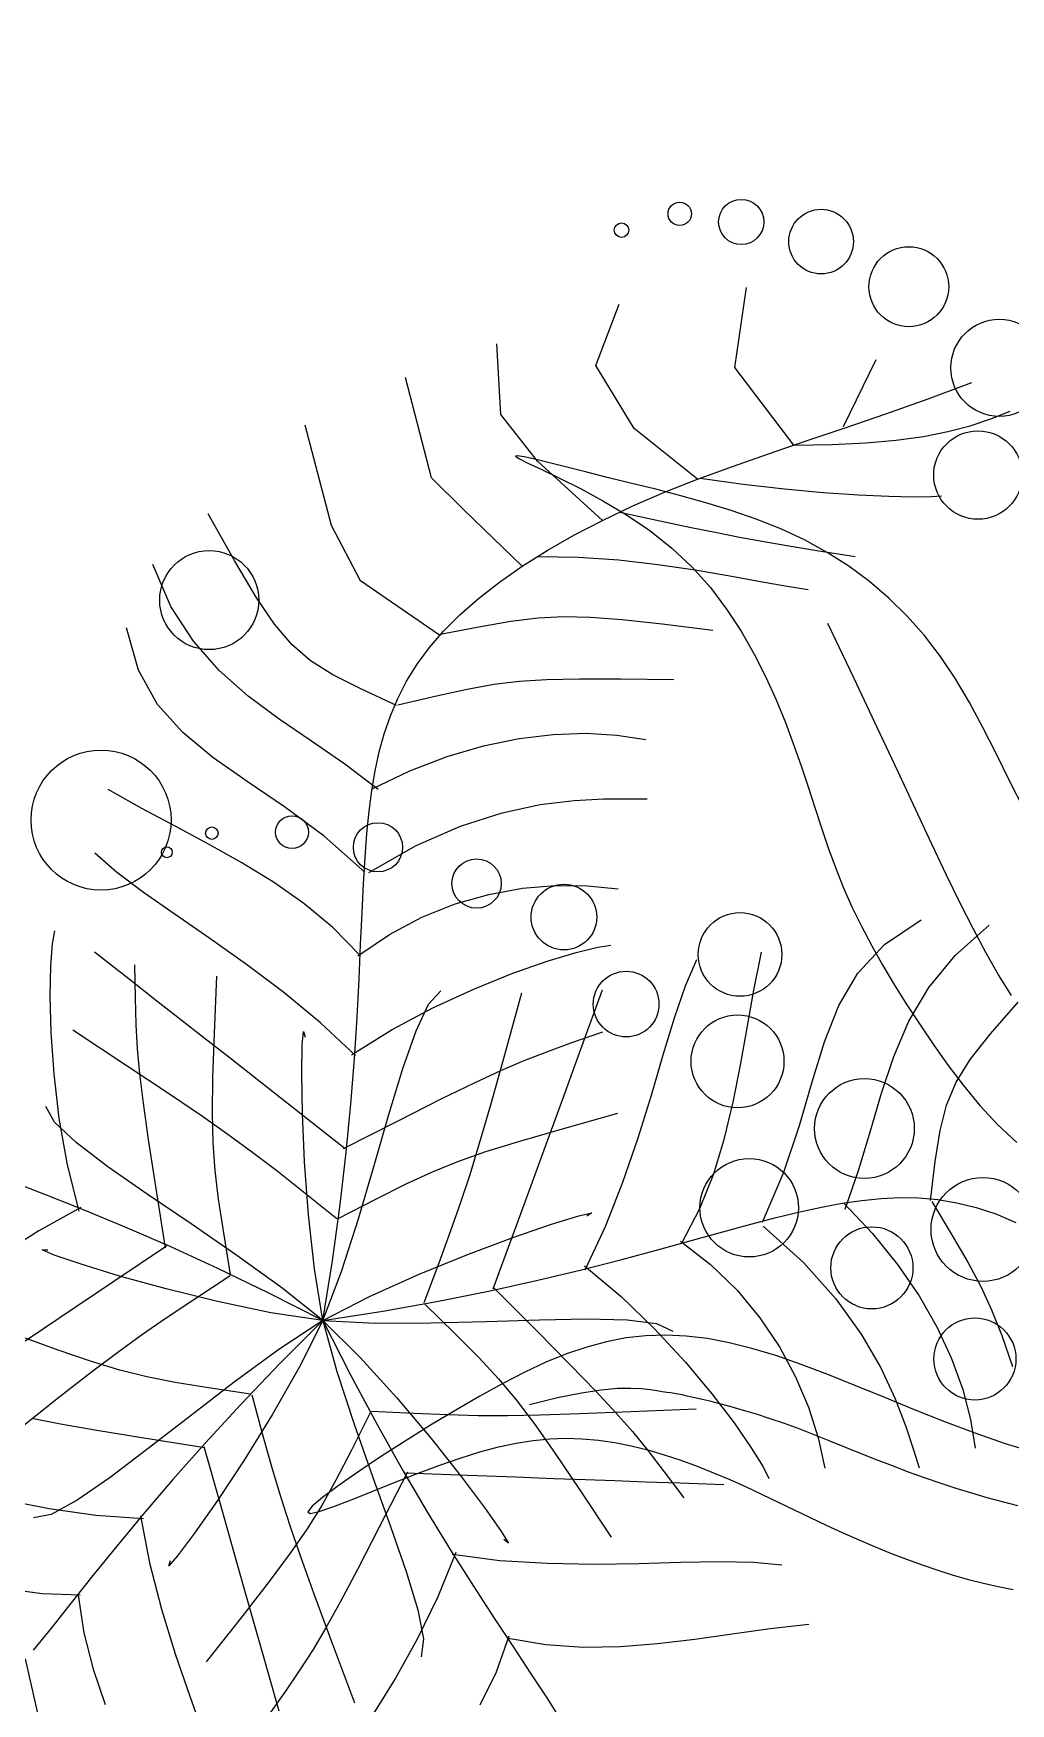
# Model space of a CAD drawing. Header units: millimetres. Extents: x -1030105 to 906887, y -616134 to 1220667.
# Drawn here: x -82588 to -81519, y 566874 to 568700 of the extents above; entities that cross this region are included whole.
import ezdxf

# ---------------------------------------------------------------- set-up
doc = ezdxf.new("R2010")
doc.units = ezdxf.units.MM
doc.header["$MEASUREMENT"] = 0
doc.linetypes.add('DASH', pattern=[0.35, 0.25, -0.1])
doc.layers.add('A-Furniture', color=143, linetype='Continuous')
doc.layers.add('A-Tree', color=98, linetype='Continuous')

# ---------------------------------------------------------------- blocks, each defined once
blk = doc.blocks.new('FUR')
at = {"layer": 'A-Furniture'}
blk.add_spline([(-31578, 44171), (-34212.5, 44182), (-38173, 42979.5), (-41005.5, 44157), (-44339.5, 43505.5), (-44385, 40251.5), (-39977, 38315.5), (-37604, 38562.5), (-37278.5, 37464.5), (-37614, 35077.5), (-36805, 33746), (-35038.5, 33292), (-32532, 34308), (-31859, 35622.5), (-32163, 37146), (-32097, 38244), (-31184.5, 38733), (-29176, 40284), (-28904, 42530), (-31578, 44171)], degree=3, dxfattribs=at)
at = {"layer": 'A-Furniture', "color": 8, "linetype": 'DASH', "ltscale": 50}
blk.add_spline([(-44239.5, 42893.5), (-44281, 41580), (-43432, 39689.5), (-41629.5, 38989.5), (-39482.5, 38787.5), (-38474, 38957.5), (-37599, 38759.2), (-37070.5, 37986.5), (-37170, 36801), (-37191, 35851.5), (-36985, 34734), (-35908, 33893), (-33947.5, 34070), (-32422.5, 34894.5), (-32016.5, 35671), (-32310.5, 36548.5), (-32898.5, 38050), (-32763, 38697), (-31262.5, 38956), (-30085, 39475), (-29081.5, 41312), (-29625.5, 42641), (-31333, 43562), (-34098, 43486.5), (-35926.5, 42641), (-38359, 42082), (-40656, 43471.5), (-41778.5, 44008.5), (-42894.5, 43986), (-44123.5, 43268.5), (-44239.5, 42893.5)], degree=3, dxfattribs=at)
blk = doc.blocks.new('dddddd')
at = {"color": 0, "linetype": 'ByBlock', "lineweight": -2}
for centre, radius in [((25185, 19897), 693), ((25185, 16467), 980)]:
    blk.add_circle(centre, radius, dxfattribs=at)
blk = doc.blocks.new('CAY8')
at = {"color": 0, "linetype": 'ByBlock'}
for p, q in [((-351.64, 306), (-340.15, 344.76)), ((-308.55, 301.69), (-297.06, 340.45)), ((-391.03, 313.6), (-390.43, 334.71)), ((-272.64, 308.87), (-259.72, 333.27)), ((-421.54, 311.33), (-419.15, 328.97)), ((-230.99, 306), (-210.88, 321.79)), ((-445.23, 296.57), (-440.7, 313.18)), ((-391.16, 297.27), (-391.03, 313.6)), ((-421.1, 295.19), (-421.54, 311.33)), ((-269.77, 285.9), (-272.64, 308.87)), ((-353.08, 281.6), (-351.64, 306)), ((-304.24, 284.47), (-308.55, 301.69)), ((-230.99, 277.29), (-230.99, 306)), ((-185.02, 277.29), (-164.91, 301.69)), ((-445.75, 281.34), (-445.23, 296.57)), ((-418.36, 280.16), (-421.1, 295.19)), ((-390.53, 284.53), (-391.16, 297.27)), ((-275.46, 291.78), (-276.22, 291.99)), ((-276.22, 291.99), (-275.57, 290.51)), ((-275.57, 290.51), (-273.44, 287.2)), ((-273.44, 290.06), (-275.46, 291.78)), ((-270.29, 287.04), (-273.44, 290.06)), ((-273.44, 287.2), (-270.09, 282.21)), ((-266.18, 282.92), (-270.29, 287.04)), ((-443.08, 266.85), (-445.75, 281.34)), ((-388.87, 274.17), (-390.53, 284.53)), ((-337.84, 247.95), (-353.08, 281.6)), ((-296.12, 253.86), (-304.24, 284.47)), ((-270.09, 282.21), (-265.84, 275.77)), ((-260.07, 253), (-269.77, 285.9)), ((-261.23, 277.9), (-266.18, 282.92)), ((-413.87, 265.87), (-418.36, 280.16)), ((-385.89, 265.01), (-388.87, 274.17)), ((-265.84, 275.77), (-261.02, 268.1)), ((-255.59, 272.19), (-261.23, 277.9)), ((-219.95, 247.56), (-230.99, 277.29)), ((-180.93, 239.47), (-185.02, 277.29)), ((-261.02, 268.1), (-255.94, 259.43)), ((-249.4, 265.97), (-255.59, 272.19)), ((-472.02, 249.74), (-479.48, 262.94)), ((-438.04, 252.48), (-443.08, 266.85)), ((-408.17, 251.93), (-413.87, 265.87)), ((-381.31, 255.85), (-385.89, 265.01)), ((-242.82, 259.41), (-249.4, 265.97)), ((-374.83, 245.49), (-381.31, 255.85)), ((-255.94, 259.43), (-250.94, 249.99)), ((-235.96, 252.57), (-242.82, 259.41)), ((-464.39, 236.88), (-472.02, 249.74)), ((-431.43, 237.58), (-438.04, 252.48)), ((-401.81, 237.97), (-408.17, 251.93)), ((-343.57, 245.43), (-335.49, 248.07)), ((-337.84, 247.95), (-322.86, 242.4)), ((-335.49, 248.07), (-326.73, 250.25)), ((-326.73, 250.25), (-317.22, 251.94)), ((-317.22, 251.94), (-307, 253.14)), ((-307, 253.14), (-296.12, 253.86)), ((-296.12, 253.86), (-284.64, 254.07)), ((-288.91, 253.99), (-275.49, 245.56)), ((-284.64, 254.07), (-272.61, 253.79)), ((-272.61, 253.79), (-260.07, 253)), ((-260.07, 253), (-247.08, 251.69)), ((-252.62, 252.25), (-240.98, 241.31)), ((-250.94, 249.99), (-246.34, 240)), ((-247.08, 251.69), (-233.7, 249.88)), ((-228.97, 245.44), (-235.96, 252.57)), ((-233.7, 249.88), (-219.95, 247.56)), ((-160.61, 235.66), (-136.19, 251.45)), ((-493.37, 233.62), (-496.72, 244.28)), ((-366.19, 232.74), (-374.83, 245.49)), ((-357.92, 238.81), (-351.02, 242.33)), ((-351.02, 242.33), (-343.57, 245.43)), ((-322.86, 242.4), (-311.03, 237.77)), ((-275.49, 245.56), (-262.61, 236.47)), ((-240.98, 241.31), (-231.81, 232.73)), ((-221.98, 238.02), (-228.97, 245.44)), ((-219.95, 247.56), (-205.79, 244.81)), ((-218.94, 247.36), (-205.81, 236.66)), ((-205.79, 244.81), (-191.17, 241.73)), ((-191.17, 241.73), (-176.02, 238.39)), ((-456.83, 224.18), (-464.39, 236.88)), ((-424.07, 221.54), (-431.43, 237.58)), ((-395.32, 223.6), (-401.81, 237.97)), ((-370.33, 230.53), (-364.33, 234.87)), ((-364.33, 234.87), (-357.92, 238.81)), ((-311.03, 237.77), (-301.26, 233.44)), ((-262.61, 236.47), (-250.42, 227.07)), ((-246.34, 240), (-242.46, 229.69)), ((-215.1, 230.33), (-221.98, 238.02)), ((-205.81, 236.66), (-192.93, 226.74)), ((-180.93, 239.47), (-168.07, 232.01)), ((-176.02, 238.39), (-160.28, 234.91)), ((-160.28, 234.91), (-143.89, 231.36)), ((-488.43, 221.32), (-493.37, 233.62)), ((-375.99, 225.81), (-370.33, 230.53)), ((-365.59, 232.73), (-350.93, 227.95)), ((-301.26, 233.44), (-292.46, 228.77)), ((-292.46, 228.77), (-283.56, 223.12)), ((-242.46, 229.69), (-239.57, 219.24)), ((-231.81, 232.73), (-224.3, 225.78)), ((-208.49, 222.37), (-215.1, 230.33)), ((-168.07, 232.01), (-156.4, 225.72)), ((-143.89, 231.36), (-126.79, 227.83)), ((-534.18, 215.52), (-529.13, 222.62)), ((-529.13, 222.62), (-525.8, 226.45)), ((-449.59, 211.47), (-456.83, 224.18)), ((-389.24, 208.43), (-395.32, 223.6)), ((-381.36, 220.73), (-375.99, 225.81)), ((-350.93, 227.95), (-339.26, 223.95)), ((-339.26, 223.95), (-329.45, 220.19)), ((-283.56, 223.12), (-273.46, 215.87)), ((-250.42, 227.07), (-239.08, 217.74)), ((-224.3, 225.78), (-217.63, 219.73)), ((-202.26, 214.15), (-208.49, 222.37)), ((-192.93, 226.74), (-180.68, 217.76)), ((-156.4, 225.72), (-145.75, 220.5)), ((-126.79, 227.83), (-108.92, 224.42)), ((-540.47, 205.58), (-534.18, 215.52)), ((-482.34, 207.59), (-488.43, 221.32)), ((-416.77, 203.72), (-424.07, 221.54)), ((-391.62, 209.41), (-386.54, 215.29)), ((-386.54, 215.29), (-381.36, 220.73)), ((-329.45, 220.19), (-320.35, 216.1)), ((-320.35, 216.1), (-310.83, 211.13)), ((-273.46, 215.87), (-261.09, 206.39)), ((-239.57, 219.24), (-237.62, 208.76)), ((-239.08, 217.74), (-228.75, 208.83)), ((-217.63, 219.73), (-210.98, 213.84)), ((-180.68, 217.76), (-169.43, 209.89)), ((-145.75, 220.5), (-135.94, 216.26)), ((-135.94, 216.26), (-126.82, 212.9)), ((-510.75, 195.28), (-516.83, 211.26)), ((-442.93, 198.57), (-449.59, 211.47)), ((-396.71, 203.02), (-391.62, 209.41)), ((-391.16, 209.87), (-374.94, 208.25)), ((-310.83, 211.13), (-299.75, 204.73)), ((-237.62, 208.76), (-236.5, 198.3)), ((-228.75, 208.83), (-219.58, 200.72)), ((-210.98, 213.84), (-203.55, 207.4)), ((-196.55, 205.68), (-202.26, 214.15)), ((-169.43, 209.89), (-159.56, 203.29)), ((-126.82, 212.9), (-118.21, 210.33)), ((-118.21, 210.33), (-109.94, 208.46)), ((-547.55, 193.22), (-540.47, 205.58)), ((-475.56, 192.61), (-482.34, 207.59)), ((-410.35, 183.49), (-416.77, 203.72)), ((-401.94, 196.02), (-396.71, 203.02)), ((-374.94, 208.25), (-359.63, 205.5)), ((-359.63, 205.5), (-345.28, 201.71)), ((-299.75, 204.73), (-285.96, 196.35)), ((-261.09, 206.39), (-245.35, 194.04)), ((-203.55, 207.4), (-194.5, 199.65)), ((-191.47, 196.95), (-196.55, 205.68)), ((-159.56, 203.29), (-151.44, 198.12)), ((-109.94, 208.46), (-101.83, 207.18)), ((-512.36, 187.84), (-505.94, 198.9)), ((-437.08, 185.3), (-442.93, 198.57)), ((-407.41, 188.32), (-401.94, 196.02)), ((-345.28, 201.71), (-331.95, 197)), ((-331.95, 197), (-319.69, 191.47)), ((-285.96, 196.35), (-268.33, 185.42)), ((-236.5, 198.3), (-236.12, 187.94)), ((-219.58, 200.72), (-211.72, 193.77)), ((-194.5, 199.65), (-183.03, 189.89)), ((-187.04, 187.97), (-191.47, 196.95)), ((-151.44, 198.12), (-145.45, 194.55)), ((-554.93, 178.85), (-547.55, 193.22)), ((-528.89, 166.65), (-539.81, 189.73)), ((-505.86, 182.43), (-510.75, 195.28)), ((-468.53, 176.58), (-475.56, 192.61)), ((-319.69, 191.47), (-308.55, 185.23)), ((-211.72, 193.77), (-205.33, 188.34)), ((-145.45, 194.55), (-141.97, 192.74)), ((-517.52, 178.71), (-512.36, 187.84)), ((-432.3, 171.5), (-437.08, 185.3)), ((-413.24, 179.85), (-407.41, 188.32)), ((-409.1, 182.55), (-387.93, 182.05)), ((-308.55, 185.23), (-298.6, 178.39)), ((-236.12, 187.94), (-236.37, 177.72)), ((-183.26, 178.74), (-187.04, 187.97)), ((-562.16, 162.91), (-554.93, 178.85)), ((-521.97, 170.32), (-517.52, 178.71)), ((-501.66, 171.37), (-505.86, 182.43)), ((-493.16, 160.01), (-480.82, 178.66)), ((-461.72, 159.69), (-468.53, 176.58)), ((-419.53, 170.52), (-413.24, 179.85)), ((-387.93, 182.05), (-369.12, 179.57)), ((-369.12, 179.57), (-352.59, 175.61)), ((-298.6, 178.39), (-289.88, 171.07)), ((-236.37, 177.72), (-237.13, 167.71)), ((-180.13, 169.26), (-183.26, 178.74)), ((-564.51, 162.63), (-564.23, 169.63)), ((-526.26, 161.5), (-521.97, 170.32)), ((-497.62, 160.72), (-501.66, 171.37)), ((-428.83, 157), (-432.3, 171.5)), ((-426.4, 160.23), (-419.53, 170.52)), ((-352.59, 175.61), (-338.25, 170.65)), ((-338.25, 170.65), (-326.04, 165.21)), ((-207.95, 149.37), (-205.62, 173.13)), ((-568.77, 145.81), (-562.16, 162.91)), ((-520.48, 148.74), (-528.89, 166.65)), ((-326.04, 165.21), (-315.87, 159.79)), ((-237.13, 167.71), (-238.31, 157.98)), ((-177.65, 159.53), (-180.13, 169.26)), ((-561.39, 151.48), (-564.51, 162.63)), ((-530.94, 151.07), (-526.26, 161.5)), ((-502.66, 145.44), (-493.16, 160.01)), ((-493.23, 149.13), (-497.62, 160.72)), ((-455.57, 142.13), (-461.72, 159.69)), ((-433.96, 148.92), (-426.4, 160.23)), ((-429.69, 156.95), (-414.82, 157.72)), ((-414.82, 157.72), (-400.44, 156.89)), ((-400.44, 156.89), (-386.64, 154.61)), ((-315.87, 159.79), (-307.68, 154.87)), ((-238.31, 157.98), (-239.79, 148.59)), ((-175.83, 149.55), (-177.65, 159.53)), ((-582.27, 140.45), (-591.41, 152.2)), ((-555.64, 136.98), (-561.39, 151.48)), ((-536.56, 137.86), (-530.94, 151.07)), ((-386.64, 154.61), (-373.49, 151.03)), ((-373.49, 151.03), (-361.08, 146.31)), ((-307.68, 154.87), (-301.37, 150.97)), ((-574.28, 127.96), (-568.77, 145.81)), ((-513.99, 134.64), (-520.48, 148.74)), ((-509.97, 133.73), (-502.66, 145.44)), ((-487.98, 135.23), (-493.23, 149.13)), ((-442.32, 136.6), (-433.96, 148.92)), ((-361.08, 146.31), (-349.5, 140.6)), ((-239.79, 148.59), (-241.49, 139.57)), ((-210.11, 128.31), (-207.95, 149.37)), ((-174.65, 139.32), (-175.83, 149.55)), ((-572.45, 127.52), (-582.27, 140.45)), ((-548.05, 119.93), (-555.64, 136.98)), ((-543.66, 120.67), (-536.56, 137.86)), ((-472.05, 129.07), (-466.16, 138.46)), ((-466.16, 138.46), (-463.08, 142.62)), ((-463.08, 142.62), (-463.64, 140.44)), ((-450.53, 124.11), (-455.57, 142.13)), ((-349.5, 140.6), (-338.82, 134.05)), ((-241.49, 139.57), (-243.31, 130.89)), ((-174.12, 128.84), (-174.65, 139.32)), ((-515.73, 123.7), (-509.97, 133.73)), ((-508.83, 122.97), (-513.99, 134.64)), ((-481.34, 117.67), (-487.98, 135.23)), ((-451.57, 123.27), (-442.32, 136.6)), ((-338.82, 134.05), (-329.14, 126.81)), ((-243.31, 130.89), (-245.22, 122.47)), ((-591.63, 129.56), (-610.22, 129.13)), ((-572.93, 128.77), (-591.63, 129.56)), ((-562.01, 113.35), (-572.45, 127.52)), ((-479.93, 115.54), (-472.05, 129.07)), ((-451.72, 125.14), (-433.05, 125.42)), ((-433.05, 125.42), (-414.74, 124.42)), ((-425.37, 120.15), (-415.73, 126.57)), ((-415.73, 126.57), (-408.98, 128.46)), ((-414.74, 124.42), (-397.34, 122.47)), ((-212.09, 109.65), (-210.11, 128.31)), ((-174.22, 118.11), (-174.12, 128.84)), ((-591.41, 118.34), (-594.41, 122.55)), ((-594.41, 122.55), (-592.51, 121.36)), ((-584.29, 109.84), (-591.41, 118.34)), ((-552.8, 98.34), (-543.66, 120.67)), ((-539.41, 101.13), (-548.05, 119.93)), ((-520.61, 114.13), (-515.73, 123.7)), ((-504.41, 112.37), (-508.83, 122.97)), ((-472.8, 95.08), (-481.34, 117.67)), ((-461.83, 108.96), (-451.57, 123.27)), ((-437.38, 110.21), (-425.37, 120.15)), ((-397.34, 122.47), (-381.4, 119.88)), ((-381.4, 119.88), (-367.46, 116.98)), ((-245.22, 122.47), (-247.14, 114.24)), ((-174.79, 107.07), (-174.22, 118.11)), ((-550.99, 97.82), (-562.01, 113.35)), ((-525.26, 103.83), (-520.61, 114.13)), ((-500.14, 101.5), (-504.41, 112.37)), ((-488.98, 98.99), (-479.93, 115.54)), ((-400.9, 93.94), (-382.33, 111.45)), ((-367.46, 116.98), (-356.06, 114.06)), ((-356.06, 114.06), (-347.75, 111.45)), ((-347.75, 111.45), (-343.07, 109.47)), ((-247.14, 114.24), (-249, 106.14)), ((-573.87, 98.17), (-584.29, 109.84)), ((-473.19, 93.68), (-461.83, 108.96)), ((-451.25, 97.72), (-437.38, 110.21)), ((-249, 106.14), (-250.76, 98.09)), ((-213.87, 93.1), (-212.09, 109.65)), ((-175.66, 95.68), (-174.79, 107.07)), ((-609.32, 85.79), (-620.25, 99.32)), ((-552.2, 98.62), (-576.33, 97.48)), ((-560.92, 84.44), (-573.87, 98.17)), ((-539.44, 80.85), (-550.99, 97.82)), ((-530.48, 81.38), (-539.41, 101.13)), ((-530.32, 91.6), (-525.26, 103.83)), ((-495.45, 88.97), (-500.14, 101.5)), ((-498.38, 80.51), (-488.98, 98.99)), ((-250.76, 98.09), (-252.33, 90.03)), ((-609.92, 95.89), (-622.3, 95.3)), ((-595.08, 96.6), (-609.92, 95.89)), ((-576.33, 97.48), (-595.08, 96.6)), ((-536.44, 76.24), (-530.32, 91.6)), ((-485.76, 77.45), (-473.19, 93.68)), ((-473.25, 95.56), (-449.19, 93.77)), ((-466.46, 83.68), (-451.25, 97.72)), ((-449.19, 93.77), (-430.65, 92.32)), ((-430.65, 92.32), (-416.35, 91.07)), ((-415.33, 80.4), (-400.9, 93.94)), ((-368.07, 85.52), (-354.75, 96.24)), ((-215.43, 78.34), (-213.87, 93.1)), ((-176.66, 83.89), (-175.66, 95.68)), ((-600.45, 75.22), (-609.32, 85.79)), ((-489.74, 73.42), (-495.45, 88.97)), ((-416.35, 91.07), (-404.99, 89.84)), ((-404.99, 89.84), (-395.27, 88.48)), ((-395.27, 88.48), (-385.92, 86.84)), ((-385.92, 86.84), (-375.64, 84.76)), ((-378.77, 76.91), (-368.07, 85.52)), ((-375.64, 84.76), (-363.14, 82.07)), ((-326.24, 80.84), (-317.13, 87.32)), ((-252.33, 90.03), (-253.68, 81.89)), ((-546.25, 69.8), (-560.92, 84.44)), ((-527.4, 62.34), (-539.44, 80.85)), ((-522.07, 61.47), (-530.48, 81.38)), ((-507.31, 61.22), (-498.38, 80.51)), ((-482.49, 69.09), (-466.46, 83.68)), ((-426.74, 69.87), (-415.33, 80.4)), ((-336.4, 72.34), (-326.24, 80.84)), ((-253.68, 81.89), (-254.73, 73.61)), ((-216.77, 65.09), (-215.43, 78.34)), ((-177.61, 71.66), (-176.66, 83.89)), ((-589.86, 72.98), (-602.55, 71.68)), ((-592.68, 66.64), (-600.45, 75.22)), ((-578.42, 73.91), (-589.86, 72.98)), ((-566.75, 74.6), (-578.42, 73.91)), ((-553.39, 75.19), (-566.75, 74.6)), ((-536.84, 75.82), (-553.39, 75.19)), ((-499.64, 60.28), (-485.76, 77.45)), ((-489.22, 73.18), (-472.71, 72.1)), ((-472.71, 72.1), (-459.52, 71.06)), ((-388, 69.49), (-378.77, 76.91)), ((-347.58, 62.31), (-336.4, 72.34)), ((-304.3, 65.52), (-294.06, 76.69)), ((-254.73, 73.61), (-255.5, 65.18)), ((-617.97, 69.86), (-637.61, 67.39)), ((-623.42, 60.63), (-631.89, 68.31)), ((-602.55, 71.68), (-617.97, 69.86)), ((-585.09, 59.04), (-592.68, 66.64)), ((-530.66, 55.35), (-546.25, 69.8)), ((-498.82, 54.94), (-482.49, 69.09)), ((-459.52, 71.06), (-448.29, 69.83)), ((-448.29, 69.83), (-437.69, 68.14)), ((-437.69, 68.14), (-426.36, 65.76)), ((-436.25, 61.35), (-426.74, 69.87)), ((-426.36, 65.76), (-412.97, 62.43)), ((-396.88, 62.36), (-388, 69.49)), ((-314.17, 54.29), (-304.3, 65.52)), ((-255.5, 65.18), (-256.01, 56.58)), ((-612.59, 51.21), (-623.42, 60.63)), ((-576.74, 51.44), (-585.09, 59.04)), ((-514.94, 42.21), (-527.4, 62.34)), ((-514.94, 42.21), (-522.07, 61.47)), ((-514.94, 42.21), (-507.31, 61.22)), ((-514.94, 42.21), (-499.64, 60.28)), ((-444.95, 53.87), (-436.25, 61.35)), ((-412.97, 62.43), (-396.17, 57.9)), ((-406.54, 54.61), (-396.88, 62.36)), ((-359.73, 51.23), (-347.58, 62.31)), ((-217.87, 53.03), (-216.77, 65.09)), ((-514.94, 42.21), (-530.66, 55.35)), ((-514.94, 42.21), (-498.82, 54.94)), ((-453.98, 46.46), (-444.95, 53.87)), ((-418.14, 45.31), (-406.54, 54.61)), ((-396.17, 57.9), (-374.63, 51.93)), ((-323.92, 43.18), (-314.17, 54.29)), ((-266.13, 50.3), (-251.48, 54.51)), ((-256.01, 56.58), (-256.28, 47.81)), ((-251.48, 54.51), (-234.29, 55.34)), ((-218.7, 41.88), (-217.87, 53.03)), ((-644.32, 34.6), (-657.25, 46.4)), ((-598.44, 39.14), (-612.59, 51.21)), ((-566.67, 42.85), (-576.74, 51.44)), ((-464.45, 38.12), (-453.98, 46.46)), ((-372.81, 39.59), (-359.73, 51.23)), ((-279.09, 43.29), (-266.13, 50.3)), ((-256.28, 47.81), (-256.32, 38.87)), ((-580.03, 23.55), (-598.44, 39.14)), ((-557, 39.53), (-578.54, 37.15)), ((-553.96, 32.28), (-566.67, 42.85)), ((-535.46, 41.39), (-557, 39.53)), ((-514.94, 42.21), (-537.94, 36.58)), ((-514.94, 42.21), (-535.46, 41.39)), ((-514.94, 42.21), (-532.29, 31.32)), ((-514.94, 42.21), (-520.5, 22.44)), ((-514.94, 42.21), (-516.69, 18.59)), ((-514.94, 42.21), (-509.94, 22.34)), ((-514.94, 42.21), (-497.85, 30.81)), ((-514.94, 42.21), (-494.5, 40.82)), ((-514.94, 42.21), (-493.02, 33.25)), ((-494.5, 40.82), (-473.39, 38.29)), ((-432.79, 33.57), (-418.14, 45.31)), ((-386.77, 27.89), (-372.81, 39.59)), ((-333.77, 32.36), (-323.92, 43.18)), ((-291.2, 34.05), (-279.09, 43.29)), ((-230.13, 36.54), (-212.62, 39.72)), ((-219.26, 31.36), (-218.7, 41.88)), ((-644.79, 32.27), (-651.36, 34.71)), ((-630.1, 23.03), (-644.32, 34.6)), ((-617.65, 32.79), (-633.22, 31.8)), ((-599.09, 34.74), (-617.65, 32.79)), ((-578.54, 37.15), (-599.09, 34.74)), ((-537.94, 36.58), (-559.26, 30.85)), ((-493.02, 33.25), (-472.41, 25.35)), ((-477.47, 27.89), (-464.45, 38.12)), ((-473.39, 38.29), (-452.92, 35.07)), ((-452.92, 35.07), (-434.38, 31.57)), ((-451.64, 18.47), (-432.79, 33.57)), ((-303.32, 23.16), (-291.2, 34.05)), ((-256.32, 38.87), (-256.15, 29.75)), ((-245.34, 31.13), (-230.13, 36.54)), ((-633.22, 31.8), (-644.79, 32.27)), ((-559.26, 30.85), (-578.97, 25.11)), ((-553.67, 31.77), (-558.19, 15.84)), ((-532.29, 31.32), (-550.86, 20.95)), ((-497.85, 30.81), (-479.34, 19.65)), ((-477.54, 27.31), (-473.47, 11.29)), ((-434.38, 31.57), (-419.08, 28.26)), ((-419.08, 28.26), (-408.33, 25.56)), ((-401.56, 16.62), (-386.77, 27.89)), ((-343.98, 22.04), (-333.77, 32.36)), ((-258.79, 23.89), (-245.34, 31.13)), ((-256.15, 29.75), (-255.8, 20.44)), ((-219.51, 21.36), (-219.26, 31.36)), ((-614.84, 12.27), (-630.1, 23.03)), ((-578.97, 25.11), (-597.14, 19.43)), ((-580.11, 24.21), (-586.48, 0.91)), ((-550.86, 20.95), (-569.32, 11.53)), ((-520.5, 22.44), (-525.39, 1.38)), ((-509.94, 22.34), (-505.82, 1.48)), ((-479.34, 19.65), (-460.51, 8.92)), ((-472.41, 25.35), (-453.09, 18.41)), ((-408.33, 25.56), (-403.42, 23.92)), ((-403.42, 23.92), (-405.67, 23.77)), ((-354.79, 12.38), (-343.98, 22.04)), ((-316.31, 11.2), (-303.32, 23.16)), ((-270.99, 15.2), (-258.79, 23.89)), ((-255.8, 20.44), (-255.28, 10.93)), ((-219.41, 11.78), (-219.51, 21.36)), ((-663.83, 7.61), (-674.98, 16.73)), ((-613.85, 13.88), (-629.18, 8.53)), ((-615.19, 13.81), (-621.71, -3.73)), ((-597.14, 19.43), (-613.85, 13.88)), ((-558.19, 15.84), (-561.76, 2.94)), ((-516.69, 18.59), (-517.83, -3.45)), ((-453.09, 18.41), (-435.05, 12.32)), ((-451.32, 19.05), (-445.59, -4.39)), ((-417.14, 6.26), (-401.56, 16.62)), ((-282.49, 5.48), (-270.99, 15.2)), ((-651.36, -0.51), (-663.83, 7.61)), ((-629.18, 8.53), (-643.18, 3.47)), ((-569.32, 11.53), (-586.37, 3.46)), ((-473.47, 11.29), (-470.37, -1.58)), ((-460.51, 8.92), (-442.47, -1.21)), ((-435.05, 12.32), (-418.27, 6.99)), ((-418.27, 6.99), (-402.73, 2.31)), ((-416.53, 7.71), (-410.5, -9.96)), ((-366.43, 3.56), (-354.79, 12.38)), ((-331, -1.25), (-316.31, 11.2)), ((-255.28, 10.93), (-254.58, 1.24)), ((-234.11, 3.3), (-218.54, 8.22)), ((-643.18, 3.47), (-655.94, -1.23)), ((-586.37, 3.46), (-600.69, -2.85)), ((-586.48, 0.91), (-591.43, -17.2)), ((-561.76, 2.94), (-564.71, -8.36)), ((-517.55, 2.03), (-531.54, -6.79)), ((-525.39, 1.38), (-529.78, -19.84)), ((-516.98, 2.14), (-503.23, -7.07)), ((-505.82, 1.48), (-502.57, -18.99)), ((-402.73, 2.31), (-388.42, -1.83)), ((-379.16, -4.22), (-366.43, 3.56)), ((-293.8, -4.89), (-282.49, 5.48)), ((-254.58, 1.24), (-253.58, -8.6)), ((-246.04, -1.23), (-234.11, 3.3)), ((-667.55, -5.51), (-678.13, -9.37)), ((-655.94, -1.23), (-667.55, -5.51)), ((-652.08, -0.04), (-657.8, -13.82)), ((-621.71, -3.73), (-627.05, -21.55)), ((-600.69, -2.85), (-610.98, -6.99)), ((-517.83, -3.45), (-518.46, -23.97)), ((-470.37, -1.58), (-468.08, -12.64)), ((-445.59, -4.39), (-441.23, -22.47)), ((-442.47, -1.21), (-426.3, -10.54)), ((-388.42, -1.83), (-375.33, -5.53)), ((-379.47, -3.41), (-374.15, -17.32)), ((-375.33, -5.53), (-363.43, -8.89)), ((-348.26, -13.6), (-331, -1.25)), ((-305.47, -15.51), (-293.8, -4.89)), ((-263.17, -11.67), (-255.37, -6.01)), ((-255.37, -6.01), (-246.04, -1.23)), ((-682.6, -10.61), (-689.29, -30.75)), ((-610.98, -6.99), (-615.91, -8.54)), ((-615.91, -8.54), (-614.18, -7.1)), ((-564.71, -8.36), (-567.36, -19.53)), ((-531.54, -6.79), (-542.82, -13.71)), ((-503.23, -7.07), (-492.06, -14.45)), ((-468.08, -12.64), (-466.4, -23.25)), ((-426.3, -10.54), (-413.13, -18.89)), ((-410.5, -9.96), (-405.79, -27.68)), ((-363.43, -8.89), (-352.61, -11.98)), ((-352.61, -11.98), (-342.75, -14.91)), ((-270.47, -18.87), (-263.17, -11.67)), ((-253.58, -8.6), (-252.12, -18.53)), ((-657.8, -13.82), (-662.04, -27.79)), ((-591.43, -17.2), (-595.35, -31.53)), ((-567.36, -19.53), (-570.04, -32.01)), ((-552.63, -19.31), (-562.2, -24.18)), ((-556.02, -17.59), (-558.57, -18.55)), ((-558.57, -18.55), (-558.03, -19.59)), ((-550.72, -16.75), (-556.02, -17.59)), ((-542.82, -13.71), (-552.63, -19.31)), ((-543.14, -16.01), (-550.72, -16.75)), ((-533.8, -15.41), (-543.14, -16.01)), ((-523.18, -14.94), (-533.8, -15.41)), ((-511.78, -14.61), (-523.18, -14.94)), ((-500.08, -14.44), (-511.78, -14.61)), ((-502.57, -18.99), (-500.16, -37.7)), ((-488.6, -14.45), (-500.08, -14.44)), ((-492.06, -14.45), (-482.22, -20.75)), ((-477.73, -14.63), (-488.6, -14.45)), ((-467.51, -15.04), (-477.73, -14.63)), ((-457.89, -15.72), (-467.51, -15.04)), ((-448.83, -16.71), (-457.89, -15.72)), ((-440.27, -18.07), (-448.83, -16.71)), ((-432.16, -19.83), (-440.27, -18.07)), ((-413.13, -18.89), (-404.05, -26.08)), ((-374.15, -17.32), (-370.5, -31.25)), ((-348.76, -15.08), (-342.69, -35.37)), ((-342.75, -14.91), (-333.74, -17.73)), ((-333.74, -17.73), (-325.47, -20.54)), ((-318.01, -25.97), (-305.47, -15.51)), ((-278.32, -28.22), (-270.47, -18.87)), ((-252.12, -18.53), (-250.07, -28.48)), ((-627.05, -21.55), (-631.47, -39.22)), ((-562.2, -24.18), (-572.76, -28.91)), ((-558.03, -19.59), (-554.73, -20.73)), ((-554.73, -20.73), (-549.19, -21.97)), ((-549.19, -21.97), (-541.91, -23.3)), ((-541.91, -23.3), (-533.38, -24.72)), ((-517.31, -25.46), (-537.83, -38.15)), ((-529.78, -19.84), (-533.84, -40.13)), ((-533.38, -24.72), (-524.12, -26.24)), ((-518.46, -23.97), (-518.68, -43.01)), ((-517.96, -25.33), (-497.77, -38.59)), ((-482.22, -20.75), (-472.42, -26.72)), ((-466.4, -23.25), (-465.17, -34.76)), ((-441.23, -22.47), (-438.01, -36.46)), ((-424.47, -22.05), (-432.16, -19.83)), ((-417.12, -24.76), (-424.47, -22.05)), ((-410.09, -28.02), (-417.12, -24.76)), ((-325.47, -20.54), (-317.81, -23.41)), ((-317.81, -23.41), (-310.65, -26.43)), ((-317.24, -23.7), (-313.76, -39.62)), ((-662.04, -27.79), (-665.11, -41.96)), ((-595.35, -31.53), (-598.61, -43.49)), ((-572.76, -28.91), (-585.55, -34.09)), ((-570.04, -32.01), (-573.08, -47.24)), ((-524.12, -26.24), (-514.62, -27.85)), ((-514.62, -27.85), (-505.4, -29.56)), ((-505.4, -29.56), (-496.85, -31.37)), ((-496.85, -31.37), (-489, -33.31)), ((-472.42, -26.72), (-461.38, -33.13)), ((-452.12, -30.96), (-462.91, -27.65)), ((-443.23, -34.14), (-452.12, -30.96)), ((-403.29, -31.86), (-410.09, -28.02)), ((-405.79, -27.68), (-402.27, -44.83)), ((-404.05, -26.08), (-400.17, -31.91)), ((-396.68, -36.3), (-403.29, -31.86)), ((-370.5, -31.25), (-368.4, -45.08)), ((-310.65, -26.43), (-303.88, -29.67)), ((-303.88, -29.67), (-297.38, -33.21)), ((-287.77, -40.39), (-278.32, -28.22)), ((-250.07, -28.48), (-247.27, -38.42)), ((-585.55, -34.09), (-601.8, -40.3)), ((-537.83, -38.15), (-553.67, -47.88)), ((-500.16, -37.7), (-498.59, -53.27)), ((-497.77, -38.59), (-482.07, -48.9)), ((-489, -33.31), (-481.77, -35.41)), ((-481.77, -35.41), (-475.08, -37.7)), ((-475.08, -37.7), (-468.85, -40.23)), ((-465.17, -34.76), (-464.2, -48.52)), ((-461.38, -33.13), (-447.84, -40.72)), ((-436.02, -37.15), (-443.23, -34.14)), ((-438.01, -36.46), (-435.66, -47.65)), ((-430.27, -39.96), (-436.02, -37.15)), ((-390.18, -41.4), (-396.68, -36.3)), ((-342.69, -35.37), (-339.24, -54.03)), ((-297.38, -33.21), (-291.15, -37.13)), ((-291.15, -37.13), (-285.17, -41.49)), ((-631.47, -39.22), (-635.21, -56.32)), ((-601.8, -40.3), (-622.74, -48.13)), ((-598.61, -43.49), (-601.6, -54.48)), ((-533.84, -40.13), (-537.72, -58.39)), ((-518.68, -43.01), (-518.56, -60.62)), ((-468.85, -40.23), (-463.02, -43.02)), ((-463.02, -43.02), (-457.49, -46.11)), ((-447.84, -40.72), (-430.5, -50.27)), ((-425.76, -42.55), (-430.27, -39.96)), ((-422.29, -44.87), (-425.76, -42.55)), ((-419.63, -46.91), (-422.29, -44.87)), ((-402.27, -44.83), (-399.8, -60.79)), ((-383.73, -47.17), (-390.18, -41.4)), ((-368.4, -45.08), (-367.73, -58.69)), ((-313.76, -39.62), (-311.65, -55.04)), ((-287.59, -40.95), (-287.61, -56.38)), ((-285.17, -41.49), (-279.44, -46.37)), ((-573.08, -47.24), (-576.8, -66.67)), ((-553.67, -47.88), (-565.99, -55.27)), ((-482.07, -48.9), (-469.65, -57.05)), ((-464.2, -48.52), (-463.31, -65.9)), ((-457.49, -46.11), (-452.19, -49.54)), ((-452.19, -49.54), (-447.06, -53.32)), ((-435.66, -47.65), (-433.95, -57.3)), ((-430.5, -50.27), (-408.11, -62.52)), ((-417.57, -48.62), (-419.63, -46.91)), ((-415.92, -50.01), (-417.57, -48.62)), ((-414.56, -51.14), (-415.92, -50.01)), ((-413.38, -52.12), (-414.56, -51.14)), ((-412.28, -53.04), (-413.38, -52.12)), ((-377.28, -53.65), (-383.73, -47.17)), ((-279.44, -46.37), (-273.96, -51.85)), ((-273.96, -51.85), (-268.71, -57.98)), ((-635.21, -56.32), (-638.52, -72.42)), ((-601.6, -54.48), (-604.71, -65.9)), ((-565.99, -55.27), (-575.9, -60.95)), ((-537.72, -58.39), (-541.59, -73.5)), ((-498.59, -53.27), (-497.83, -64.33)), ((-469.65, -57.05), (-459.29, -63.85)), ((-447.06, -53.32), (-442.09, -57.43)), ((-442.09, -57.43), (-437.25, -61.85)), ((-433.95, -57.3), (-432.62, -66.7)), ((-411.17, -54.01), (-412.28, -53.04)), ((-409.93, -55.12), (-411.17, -54.01)), ((-408.48, -56.48), (-409.93, -55.12)), ((-406.71, -58.17), (-408.48, -56.48)), ((-404.54, -60.28), (-406.71, -58.17)), ((-370.74, -60.88), (-377.28, -53.65)), ((-339.24, -54.03), (-337.9, -70.98)), ((-311.65, -55.04), (-310.82, -69.86)), ((-287.61, -56.38), (-287.81, -68.71)), ((-268.71, -57.98), (-263.7, -64.84)), ((-575.9, -60.95), (-584.55, -65.57)), ((-517.34, -62.05), (-532.29, -73.24)), ((-518.91, -61.91), (-504.24, -73.53)), ((-518.56, -60.62), (-518.21, -76.84)), ((-497.83, -64.33), (-497.87, -69.5)), ((-459.29, -63.85), (-449.77, -70.09)), ((-437.25, -61.85), (-432.56, -66.54)), ((-402, -62.8), (-404.54, -60.28)), ((-399.13, -65.72), (-402, -62.8)), ((-399.8, -60.79), (-398.26, -74.95)), ((-364.06, -68.89), (-370.74, -60.88)), ((-367.73, -58.69), (-368.39, -71.95)), ((-604.71, -65.9), (-608.3, -79.16)), ((-593.09, -69.74), (-602.63, -74.09)), ((-584.55, -65.57), (-593.09, -69.74)), ((-576.8, -66.67), (-581.53, -91.75)), ((-497.87, -69.5), (-498.71, -67.41)), ((-463.31, -65.9), (-462.34, -88.23)), ((-449.77, -70.09), (-439.86, -76.57)), ((-432.62, -66.7), (-431.43, -77.13)), ((-432.56, -66.54), (-428.01, -71.48)), ((-428.01, -71.48), (-423.6, -76.62)), ((-395.98, -69), (-399.13, -65.72)), ((-392.61, -72.63), (-395.98, -69)), ((-357.19, -77.67), (-364.06, -68.89)), ((-337.9, -70.98), (-338.18, -86.14)), ((-310.82, -69.86), (-311.18, -84)), ((-287.81, -68.71), (-288.35, -79.21)), ((-602.63, -74.09), (-614.32, -79.27)), ((-532.29, -73.24), (-547.68, -83.2)), ((-541.59, -73.5), (-545.62, -84.35)), ((-518.21, -76.84), (-517.73, -91.73)), ((-504.24, -73.53), (-488.95, -84.12)), ((-439.86, -76.57), (-428.36, -84.09)), ((-431.43, -77.13), (-430.12, -89.85)), ((-423.6, -76.62), (-419.31, -81.95)), ((-398.26, -74.95), (-397.51, -86.69)), ((-389.06, -76.57), (-392.61, -72.63)), ((-385.37, -80.81), (-389.06, -76.57)), ((-368.39, -71.95), (-370.24, -84.73)), ((-350.12, -87.07), (-357.19, -77.67)), ((-547.68, -83.2), (-562.9, -91.84)), ((-545.62, -84.35), (-549.96, -89.85)), ((-488.95, -84.12), (-473.51, -93.78)), ((-428.36, -84.09), (-414.05, -93.45)), ((-419.31, -81.95), (-415.16, -87.42)), ((-381.61, -85.31), (-385.37, -80.81)), ((-311.18, -84), (-312.65, -97.37)), ((-288.35, -79.21), (-289.43, -89.12)), ((-415.16, -87.42), (-411.12, -93.01)), ((-397.51, -86.69), (-397.42, -95.4)), ((-377.79, -90.06), (-381.61, -85.31)), ((-373.95, -95.01), (-377.79, -90.06)), ((-370.24, -84.73), (-373.17, -96.91)), ((-342.85, -96.9), (-350.12, -87.07)), ((-338.18, -86.14), (-339.58, -99.44)), ((-289.43, -89.12), (-291.21, -99.71)), ((-562.9, -91.84), (-577.32, -99.12)), ((-517.73, -91.73), (-517.2, -105.32)), ((-473.51, -93.78), (-458.4, -102.62)), ((-411.12, -93.01), (-407.18, -98.69)), ((-397.42, -95.4), (-397.87, -100.46)), ((-373.17, -96.91), (-377.07, -108.35)), ((-370.06, -100.12), (-373.95, -95.01)), ((-335.38, -106.97), (-342.85, -96.9)), ((-312.65, -97.37), (-315.14, -109.88)), ((-516.47, -100.73), (-528.04, -110.09)), ((-517.14, -101.27), (-505.8, -110.97)), ((-458.4, -102.62), (-444.11, -110.75)), ((-407.18, -98.69), (-403.31, -104.44)), ((-366.13, -105.34), (-370.06, -100.12)), ((-339.58, -99.44), (-341.6, -110.78)), ((-291.21, -99.71), (-293.87, -112.23)), ((-528.04, -110.09), (-540.17, -117.87)), ((-517.2, -105.32), (-516.71, -117.68)), ((-444.11, -110.75), (-431.11, -118.28)), ((-403.31, -104.44), (-399.5, -110.23)), ((-399.5, -110.23), (-395.71, -116.04)), ((-362.15, -110.64), (-366.13, -105.34)), ((-358.13, -115.96), (-362.15, -110.64)), ((-327.71, -117.08), (-335.38, -106.97)), ((-315.14, -109.88), (-318.57, -121.46)), ((-505.8, -110.97), (-493.82, -119.32)), ((-395.71, -116.04), (-391.92, -121.85)), ((-354.06, -121.26), (-358.13, -115.96)), ((-341.6, -110.78), (-343.74, -120.09)), ((-319.86, -127.05), (-327.71, -117.08)), ((-516.71, -117.68), (-516.32, -128.93)), ((-493.82, -119.32), (-481.3, -126.62)), ((-431.11, -118.28), (-419.88, -125.32)), ((-391.92, -121.85), (-388.11, -127.62)), ((-349.95, -126.5), (-354.06, -121.26)), ((-343.74, -120.09), (-345.5, -127.3)), ((-318.57, -121.46), (-322.84, -132.02)), ((-516.32, -128.93), (-516.05, -139.2)), ((-481.3, -126.62), (-468.32, -133.14)), ((-419.88, -125.32), (-410.91, -131.98)), ((-388.11, -127.62), (-384.26, -133.33)), ((-345.78, -131.64), (-349.95, -126.5)), ((-311.81, -136.68), (-319.86, -127.05)), ((-468.32, -133.14), (-454.99, -139.17)), ((-384.26, -133.33), (-380.33, -138.97)), ((-341.57, -136.67), (-345.78, -131.64)), ((-337.32, -141.58), (-341.57, -136.67)), ((-303.58, -145.78), (-311.81, -136.68)), ((-454.99, -139.17), (-441.41, -145)), ((-380.33, -138.97), (-376.35, -144.5)), ((-333.06, -146.37), (-337.32, -141.58)), ((-441.41, -145), (-427.68, -150.92)), ((-376.35, -144.5), (-372.31, -149.92)), ((-328.79, -151.02), (-333.06, -146.37)), ((-427.68, -150.92), (-413.89, -157.2)), ((-372.31, -149.92), (-368.22, -155.19)), ((-368.22, -155.19), (-364.09, -160.31)), ((-324.52, -155.54), (-328.79, -151.02)), ((-320.27, -159.91), (-324.52, -155.54)), ((-364.09, -160.31), (-359.93, -165.25)), ((-359.93, -165.25), (-355.75, -169.98)), ((-355.75, -169.98), (-351.55, -174.5)), ((-351.55, -174.5), (-347.33, -178.79)), ((-347.33, -178.79), (-343.05, -182.89)), ((-343.05, -182.89), (-338.67, -186.86))]:
    blk.add_line(p, q, dxfattribs=at)
for centre, radius in [((-195.13, 346.05), 2.82), ((-172.43, 339.75), 4.55), ((-153.51, 324.62), 8.82), ((-130.8, 301.93), 12.61), ((-110.62, 269.16), 15.59), ((-96.75, 223.79), 18.95), ((-472.52, 230.08), 2.13), ((-453.64, 227.38), 2.43), ((-426.66, 211.54), 6.4), ((-125.54, 192.34), 17.25), ((-401.03, 189.14), 9.6), ((-375.4, 157.12), 9.6), ((-352.98, 128.31), 12.81), ((-349.78, 86.69), 12.81), ((-301.73, 80.29), 16.32), ((-324.15, 45.08), 18.12), ((-349.78, -6.14), 19.21), ((-295.32, -2.94), 19.47), ((-320.95, -50.96), 16.01), ((-276.1, -60.56), 20.25), ((-304.93, -102.18), 16.01)]:
    blk.add_circle(centre, radius, dxfattribs=at)
blk = doc.blocks.new('CÂY')
at = {"color": 8, "ltscale": 10, "xscale": 0.07815802168041258, "yscale": 0.07815802168041258, "zscale": 0.07815802168041258, "rotation": 333.8032834388088}
blk.add_blockref('dddddd', (4345.2, 58442.5), dxfattribs=at)
at = {"layer": 'A-Tree', "color": 8, "ltscale": 10, "xscale": 2.803183510899544, "yscale": 2.803183510899544, "zscale": 2.803183510899544, "rotation": 31.14823041759436}
blk.add_blockref('CAY8', (8218.8, 58826.3), dxfattribs=at)
blk = doc.blocks.new('BỐ TRÍ LAY OUT')
at = {"layer": 'A-Furniture', "color": 3}
for name, p in [('CÂY', (4286.8, 4469.3)), ('FUR', (48783.7, 18654.7))]:
    blk.add_blockref(name, p, dxfattribs=at)
blk = doc.blocks.new('KIẾN TRÚC')
h = blk.add_hatch(color=9)
h.dxf.hatch_style = 1
edge = h.paths.add_edge_path(flags=16)
edge.add_line((62282, 27412), (55232.8, 27412))
edge.add_arc((32545.5, 30716.7), 22926.7, 284.53695, 351.71258, ccw=False)
edge.add_line((38300.2, 8523.9), (13217.5, 8523.9))
edge.add_arc((23753.1, 24110.8), 18813.6, 227.76772, 235.9443, ccw=False)
edge.add_arc((7788.8, 12733.4), 4187, 236.059, 322.4361, ccw=False)
edge.add_arc((13873.6, 18503.3), 12505.3, 190.83274, 227.66057, ccw=False)
edge.add_arc((25477.5, 20792.2), 24332.7, 180.68322, 190.99113, ccw=False)
edge.add_arc((3282.9, 20557.2), 2137.1, 101.0808, 181.4794, ccw=False)
edge.add_line((2872.2, 22654.5), (4986.1, 23013.1))
edge.add_arc((28039.7, 24288.4), 23088.9, 153.20143, 183.1663, ccw=False)
edge.add_arc((10232.3, 40544.6), 6483.1, 182.84011, 244.39627, ccw=False)
edge.add_arc((-6425, 39970.9), 10185.3, 1.42081, 26.70696)
edge.add_arc((10590.6, 49414.3), 9292.7, 144.71332, 211.57549, ccw=False)
edge.add_arc((-12326.2, 64090.2), 17935.6, 328.73754, 356.18995)
edge.add_arc((16735.3, 62308.6), 11181, 84.12439, 176.97619, ccw=False)
edge.add_arc((20709, 99752.5), 26473.2, 263.86537, 288.48696)
edge.add_arc((35667.4, 54479.7), 21207.1, 73.35107, 108.03024, ccw=False)
edge.add_arc((44765.5, 84516.2), 10177.4, 252.72587, 285.71301)
edge.add_arc((49659, 68416), 6655.6, 49.49954, 108.73112, ccw=False)
edge.add_arc((48035, 66009.8), 9545.5, -2.32883, 51.46764, ccw=False)
edge.add_line((57572.7, 65622), (49483.5, 65623.9))
edge.add_line((49483.5, 65623.9), (62282, 65623.9))
edge.add_line((62282, 65623.9), (62282, 27412))
h.paths.add_polyline_path([(0, 77895.5), (64428.5, 77895.5), (64428.5, -0.6), (-1.8, 0.6)])

msp = doc.modelspace()

# ---------------------------------------------------------------- block references
at = {"color": 3}
for name, p in [('KIẾN TRÚC', (-106778.5, 495876.5)), ('BỐ TRÍ LAY OUT', (-93480.293, 504642.113))]:
    msp.add_blockref(name, p, dxfattribs=at)

doc.saveas('drawing.dxf')
